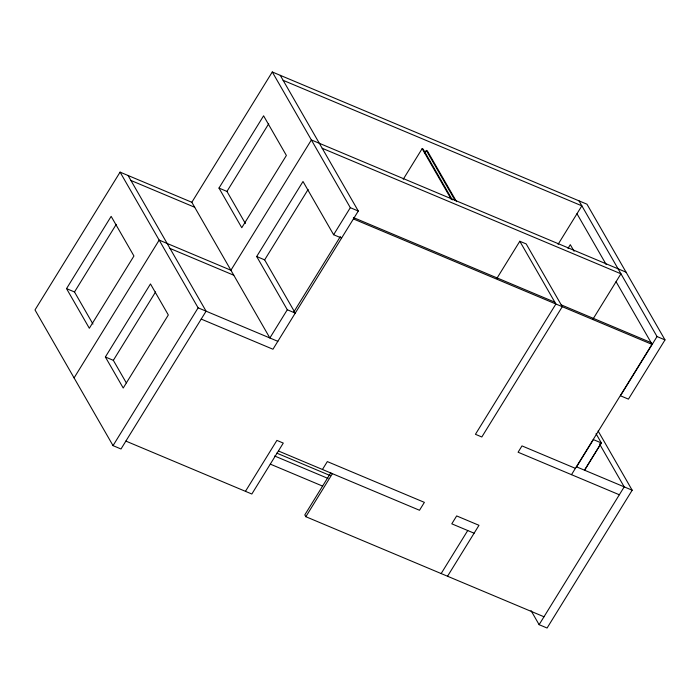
<?xml version="1.0" encoding="UTF-8"?>
<svg xmlns="http://www.w3.org/2000/svg" width="700" height="700" viewBox="0 0 700 700"><rect width="100%" height="100%" fill="white"/><g stroke="black" fill="none" stroke-linecap="round" stroke-linejoin="round"><path stroke-width="1.05" d="M341.591 238.079L333.62 234.727L303.004 181.492L256.681 256.515L287.297 309.75L269.868 337.986L191.835 202.282L120.085 172.139L35 309.934L113.032 445.637L121.004 448.989L206.089 311.185L128.056 175.481M66.535 288.619L111.151 216.361L133.945 256.007L89.329 328.265L66.535 288.619L74.506 291.97L92.96 324.065M74.506 291.97L116.261 224.35M74.078 377.904L159.171 240.1L230.912 270.244L311.369 139.947L626.045 272.169M191.835 202.282L272.283 71.978L586.968 204.199L665 339.902L628.434 399.131L620.454 395.78L657.029 336.551L578.996 200.847M105.368 356.983L150.474 283.938L168.324 314.974L123.218 388.019L105.368 356.983L113.339 360.334L126.324 382.9M218.977 188.072L263.594 115.815L286.387 155.461L241.771 227.719L218.977 188.072L226.949 191.424L245.402 223.519M113.339 360.334L155.593 291.909M226.949 191.424L268.704 123.795M113.032 445.637L198.117 307.834L120.085 172.139M287.297 309.75L295.269 313.101L264.652 259.866L308.114 189.472M333.62 234.727L350.315 207.681L272.283 71.978M293.598 312.305L340.392 236.521M280.254 75.329L358.295 211.032L272.956 349.23L201.215 319.086M403.244 179.261L422.135 148.671L423.132 149.091L452.358 199.903M424.602 153.213L426.317 150.43L427.315 150.85L456.54 201.661M245.455 491.339L276.902 440.396L283.281 443.082L251.834 494.016L125.878 441.096M322.446 469.481L327.329 461.589L424.384 502.364L419.501 510.265L278.408 450.975M330.811 472.771L304.797 514.894L305.839 516.705L543.996 616.77M305.839 516.705L332.412 473.673M496.983 278.215L519.811 241.255L526.19 243.932L562.275 306.688L481.819 436.984L475.44 434.306L555.896 304.01L519.811 241.255M558.093 244.335L581.858 205.835L283.124 80.316M568.015 248.395L570.299 244.685L574.096 251.291M592.988 319.086L620.944 273.796L322.201 148.278M441.158 573.562L467.731 530.53M447.536 576.249L478.984 525.306L456.662 515.926L451.789 523.827L474.11 533.207M571.497 474.67L651.954 344.365L650.913 342.554L561.234 304.876M576.572 466.856L593.399 439.609L601.326 442.942L584.544 470.207L601.37 442.96L596.041 433.694M598.097 430.946L632.179 490.219L547.085 628.023L539.114 624.671L624.207 486.867L599.428 443.783M350.315 207.681L358.295 211.032M657.029 336.551L665 339.902M353.377 217.543L554.855 302.19M353.412 218.934L651.954 344.365M130.926 180.469L194.696 207.261M256.681 256.515L264.652 259.866M170.004 248.43L233.782 275.231M198.117 307.834L277.839 341.329M576.371 466.769L632.179 490.219M575.4 468.352L521.99 445.909L518.087 452.226L619.325 494.769M276.797 453.127L330.225 475.58M274.619 455.998L328.055 478.45M270.296 464.126L322.691 486.141M576.984 213.736L606.209 264.547M616.07 281.697L652.155 344.453M426.317 150.43L455 200.305M422.135 148.671L451.36 199.482M531.038 610.619L539.114 624.671"/></g></svg>
